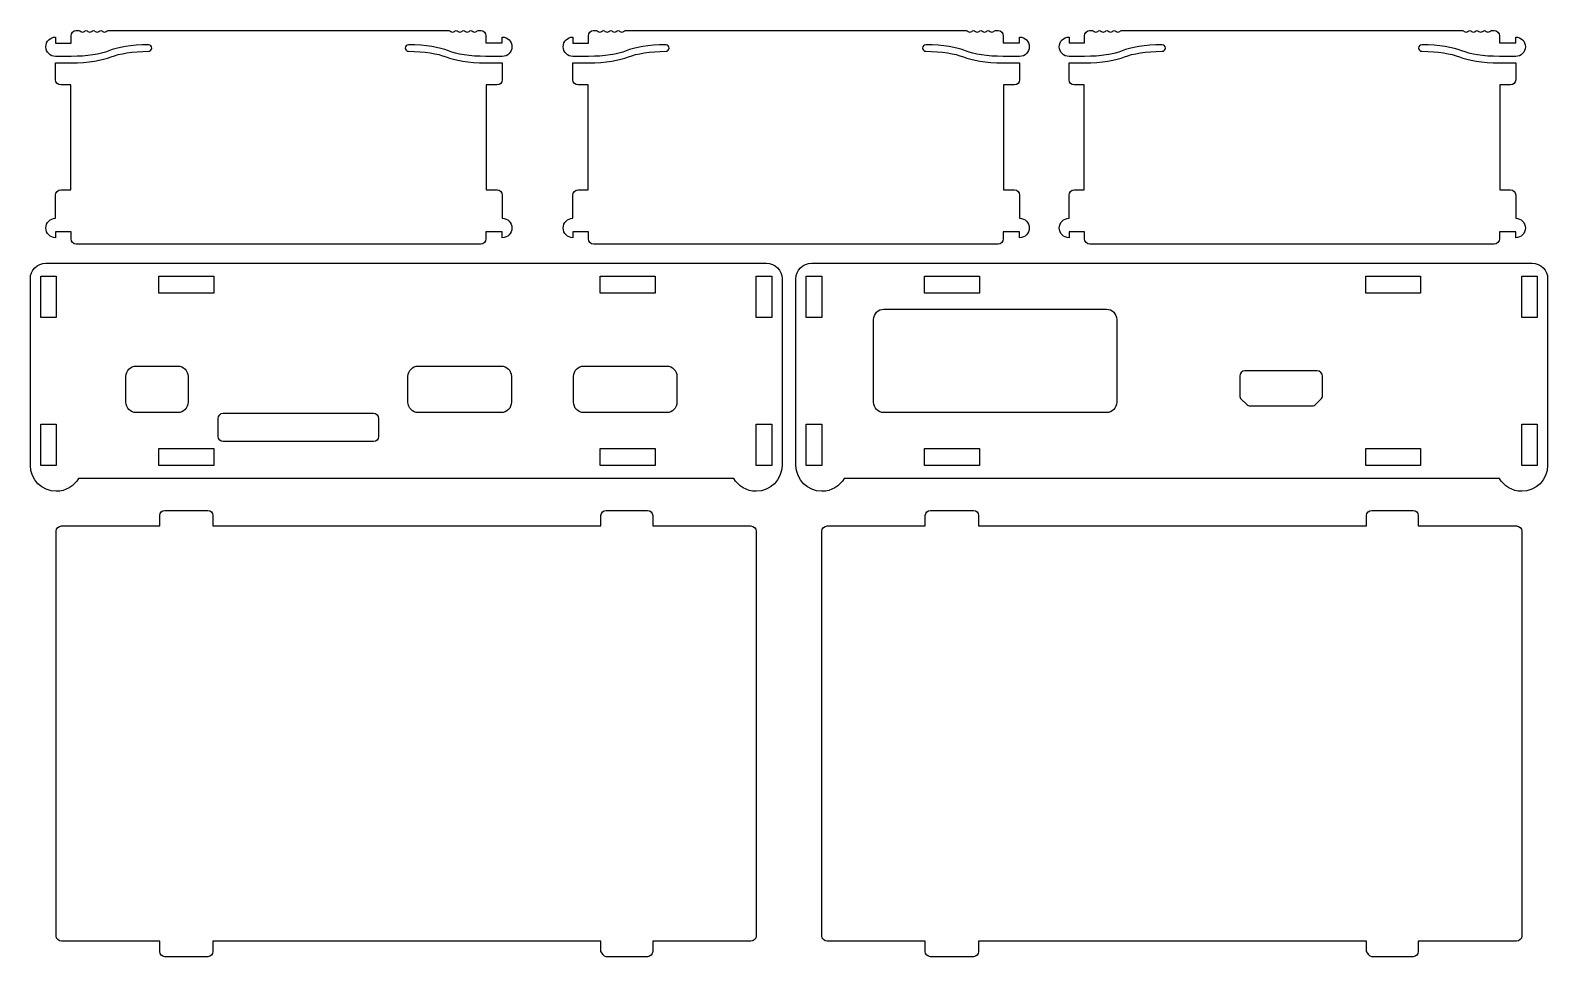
# Model space of a CAD drawing. Extents: x -38 to 255, y 40 to 219.
import ezdxf

# ---------------------------------------------------------------- set-up
doc = ezdxf.new("R2010")
doc.units = 0
doc.layers.get('0').update_dxf_attribs({"linetype": 'CONTINUOUS'})

msp = doc.modelspace()

# ---------------------------------------------------------------- linework, layer by layer
at = {"color": 7}
for points in [[(-33.299324, 217.364379), (-33.299324, 216.214323), (-30.29931, 216.214323), (-30.29931, 217.615204)], [(-29.299538, 218.614976), (-28.799302, 218.614976)], [(-23.142874, 218.614976), (5.285428, 218.614976), (42.743473, 218.614666)], [(48.3999, 218.614666), (48.900136, 218.614666)], [(49.899909, 217.614893), (49.899909, 216.214718), (53.049853, 216.214718), (53.049853, 217.364774)], [(66.700679, 217.364379), (66.700679, 216.214323), (69.700693, 216.214323), (69.700693, 217.615204)], [(70.700465, 218.614976), (71.200701, 218.614976)], [(76.857129, 218.614976), (105.28543, 218.614976), (142.743476, 218.614666)], [(148.399904, 218.614666), (148.90014, 218.614666)], [(149.899912, 217.614893), (149.899912, 216.214718), (153.049856, 216.214718), (153.049856, 217.364774)], [(162.60068, 217.36469), (162.60068, 216.214635), (165.600693, 216.214635), (165.600693, 217.615515)], [(166.600465, 218.615288), (167.100702, 218.615288)], [(172.757129, 218.615288), (201.18543, 218.615288), (238.643476, 218.614977)], [(244.299904, 218.614977), (244.80014, 218.614977)], [(245.799912, 217.615205), (245.799912, 216.21503), (248.949856, 216.21503), (248.949856, 217.365086)], [(-14.674814, 215.240022), (-14.674814, 215.240022)], [(34.275412, 215.240417), (34.275412, 215.240417)], [(85.325187, 215.240022), (85.325187, 215.240022)], [(134.275415, 215.240417), (134.275415, 215.240417)], [(181.225187, 215.240333), (181.225187, 215.240333)], [(230.175415, 215.240728), (230.175415, 215.240728)], [(-33.299677, 209.115094), (-33.299677, 212.365235), (-30.299663, 212.365235)], [(-30.29931, 213.614774), (-33.299324, 213.615057)], [(49.899556, 212.36563), (53.049497, 212.36563), (53.049497, 209.115489)], [(53.049853, 213.615452), (49.899909, 213.61517)], [(66.700327, 209.115094), (66.700327, 212.365235), (69.70034, 212.365235)], [(69.700693, 213.614774), (66.700679, 213.615057)], [(149.899559, 212.36563), (153.049501, 212.36563), (153.049501, 209.115489)], [(153.049856, 213.615452), (149.899912, 213.61517)], [(162.600327, 209.115405), (162.600327, 212.365547), (165.60034, 212.365547)], [(165.600693, 213.615086), (162.60068, 213.615368)], [(245.799559, 212.365942), (248.949501, 212.365942), (248.949501, 209.1158)], [(248.949856, 213.615763), (245.799912, 213.615481)], [(-32.299907, 187.815372), (-30.349757, 187.815372), (-30.349757, 208.114969), (-32.299907, 208.114969)], [(52.049728, 208.115364), (49.949295, 208.115364), (49.949295, 187.815767), (52.049728, 187.815767)], [(67.700096, 187.815372), (69.650246, 187.815372), (69.650246, 208.114969), (67.700096, 208.114969)], [(152.049731, 208.115364), (149.949298, 208.115364), (149.949298, 187.815767), (152.049731, 187.815767)], [(163.600096, 187.815683), (165.550246, 187.815683), (165.550246, 208.11528), (163.600096, 208.11528)], [(247.949731, 208.115675), (245.849298, 208.115675), (245.849298, 187.816079), (247.949731, 187.816079)], [(-33.299677, 182.315892), (-33.299677, 186.815247)], [(53.049497, 186.815642), (53.049497, 182.31561)], [(66.700327, 182.315892), (66.700327, 186.815247)], [(153.049501, 186.815642), (153.049501, 182.31561)], [(162.600327, 182.316204), (162.600327, 186.815558)], [(248.949501, 186.815954), (248.949501, 182.315921)], [(-30.299663, 178.316097), (-30.299663, 179.716272), (-33.299677, 179.716272), (-33.299677, 178.566216)], [(53.049497, 178.565934), (53.049497, 179.71599), (49.8992, 179.71599), (49.8992, 178.315815)], [(69.70034, 178.316097), (69.70034, 179.716272), (66.700327, 179.716272), (66.700327, 178.566216)], [(153.049501, 178.565934), (153.049501, 179.71599), (149.899203, 179.71599), (149.899203, 178.315815)], [(165.60034, 178.316407), (165.60034, 179.716582), (162.600327, 179.716582), (162.600327, 178.566527)], [(248.949501, 178.566245), (248.949501, 179.7163), (245.799204, 179.7163), (245.799204, 178.316125)], [(48.899428, 177.316043), (-29.299891, 177.316325)], [(148.899431, 177.316043), (70.700113, 177.316325)], [(244.799431, 177.316353), (166.600113, 177.316635)], [(-35.175035, 173.615274), (104.124943, 173.615454)], [(112.824968, 173.615274), (252.124947, 173.615454)], [(-38.17504, 134.515273), (-38.17504, 170.615252)], [(-36.175041, 171.115649), (-33.175042, 171.115649), (-33.175042, 163.115354), (-36.175041, 163.115354), (-36.175041, 171.115649)], [(-13.32504, 171.114937), (-2.725039, 171.116066), (-2.725039, 167.816019), (-13.32504, 167.81489), (-13.32504, 171.114937)], [(71.975351, 171.114937), (82.575352, 171.116066), (82.575352, 167.816019), (71.975351, 167.81489), (71.975351, 171.114937)], [(102.124962, 171.115649), (105.124961, 171.115649), (105.124961, 163.115354), (102.124962, 163.115354), (102.124962, 171.115649)], [(107.124946, 170.615432), (107.124946, 134.515454)], [(109.824963, 134.515273), (109.824963, 170.615252)], [(111.824962, 171.115649), (114.824962, 171.115649), (114.824962, 163.115354), (111.824962, 163.115354), (111.824962, 171.115649)], [(134.675352, 171.114937), (145.275354, 171.116066), (145.275354, 167.816019), (134.675352, 167.81489), (134.675352, 171.114937)], [(219.975743, 171.114937), (230.575745, 171.116066), (230.575745, 167.816019), (219.975743, 167.81489), (219.975743, 171.114937)], [(250.124965, 171.115649), (253.124964, 171.115649), (253.124964, 163.115354), (250.124965, 163.115354), (250.124965, 171.115649)], [(255.124949, 170.615432), (255.124949, 134.515454)], [(126.825087, 164.74048), (169.82519, 164.74048)], [(124.824837, 146.740513), (124.824837, 162.74023)], [(-17.69079, 153.740214), (-9.690495, 153.740214)], [(36.825211, 153.740214), (52.82519, 153.740214)], [(68.825212, 153.740214), (84.825191, 153.740214)], [(210.599867, 152.794945), (196.599881, 152.794945)], [(-19.69104, 146.740397), (-19.69104, 151.739964)], [(-7.690951, 151.739964), (-7.690951, 146.740397)], [(34.824961, 146.740397), (34.824961, 151.739964)], [(66.824962, 146.740397), (66.824962, 151.739964)], [(195.600108, 151.795172), (195.600108, 148.044792)], [(211.599642, 148.044792), (211.599642, 151.795172), (211.599642, 151.795172)], [(195.892914, 147.337825), (196.892686, 146.338053)], [(210.307061, 146.338053), (211.306833, 147.337825)], [(-9.690495, 144.740147), (-17.69079, 144.740147), (-17.69079, 144.740147)], [(-0.871153, 144.617051), (28.130075, 144.617051)], [(52.82519, 144.740147), (36.825211, 144.740147)], [(84.825191, 144.740147), (68.825212, 144.740147)], [(169.82519, 144.740263), (126.825087, 144.740263)], [(197.599653, 146.045247), (209.600094, 146.045247)], [(-36.175041, 142.515503), (-33.175042, 142.515503), (-33.175042, 134.515208), (-36.175041, 134.515208), (-36.175041, 142.515503)], [(-1.870926, 140.117124), (-1.870926, 143.617278)], [(29.129849, 143.617278), (29.129849, 140.117124)], [(102.124962, 142.515503), (105.124961, 142.515579), (105.124961, 134.515284), (102.124962, 134.515208), (102.124962, 142.515503)], [(111.824962, 142.515503), (114.824962, 142.515503), (114.824962, 134.515208), (111.824962, 134.515208), (111.824962, 142.515503)], [(250.124965, 142.515503), (253.124964, 142.515579), (253.124964, 134.515284), (250.124965, 134.515208), (250.124965, 137.538516), (250.124965, 142.515503)], [(28.130075, 139.117352), (12.458911, 139.117352), (-0.871153, 139.117352)], [(-13.32504, 137.814789), (-2.725039, 137.815918), (-2.725039, 134.515916), (-13.32504, 134.514788), (-13.32504, 137.814789)], [(71.975351, 137.814789), (82.575352, 137.815918), (82.575352, 134.515916), (71.975351, 134.514788), (71.975351, 137.814789)], [(134.675352, 137.814789), (145.275354, 137.815918), (145.275354, 134.515916), (134.675352, 134.514788), (134.675352, 137.814789)], [(219.975743, 137.814789), (230.575745, 137.815918), (230.575745, 134.515916), (219.975743, 134.514788), (219.975743, 137.814789)], [(97.798977, 132.015317), (-28.849069, 132.015137)], [(245.798981, 132.015317), (119.150934, 132.015137)], [(-32.174553, 122.815229), (-13.17493, 122.815229), (-13.17493, 124.815479)], [(-12.175151, 125.815251), (-3.87493, 125.815302)], [(-2.87515, 124.815529), (-2.87515, 122.815279), (72.124897, 122.815229), (72.124897, 124.815479)], [(73.125028, 125.815251), (81.125071, 125.815251)], [(82.124852, 124.815479), (82.124852, 122.815229), (101.125243, 122.815229)], [(115.825448, 122.815229), (134.825071, 122.815229), (134.825071, 124.815479)], [(135.824849, 125.815251), (144.125072, 125.815302)], [(145.12485, 124.815529), (145.12485, 122.815279), (220.124898, 122.815229), (220.124898, 124.815479)], [(221.125028, 125.815251), (229.125072, 125.815251)], [(230.124852, 124.815479), (230.124852, 122.815229), (249.125243, 122.815229)], [(-33.175039, 43.514439), (-33.175039, 121.815456)], [(102.125024, 121.815456), (102.125024, 43.514439)], [(114.824962, 43.514439), (114.824962, 121.815456)], [(250.125024, 121.815456), (250.125024, 43.514439)], [(-13.17493, 40.515122), (-13.17493, 42.515372), (-32.174553, 42.515372)], [(72.124897, 40.515122), (72.124897, 42.515372), (-2.87515, 42.515423), (-2.87515, 40.515173)], [(101.125243, 42.515372), (82.124852, 42.515372), (82.124852, 40.515122)], [(134.825071, 40.515122), (134.825071, 42.515372), (115.825448, 42.515372)], [(220.124898, 40.515122), (220.124898, 42.515372), (145.12485, 42.515423), (145.12485, 40.515173)], [(249.125243, 42.515372), (230.124852, 42.515372), (230.124852, 40.515122)], [(-3.87493, 39.515401), (-12.175151, 39.51535)], [(81.125071, 39.51535), (73.125028, 39.51535)], [(144.125072, 39.515401), (135.824849, 39.51535)], [(229.125072, 39.51535), (221.125028, 39.51535)]]:
    msp.add_lwpolyline(points, dxfattribs=at)
for points in [[(-35.174688, 215.489718), (-35.174688, 216.525121), (-34.334727, 217.364379), (-33.299324, 217.364379)], [(-30.29931, 217.615204), (-30.29931, 218.167301), (-29.851988, 218.614976), (-29.299538, 218.614976)], [(-28.799302, 218.614976), (-28.671949, 218.614976), (-28.543538, 218.56594), (-28.445818, 218.468573)], [(-28.445818, 218.468573), (-28.250732, 218.273134), (-27.934644, 218.273134), (-27.738853, 218.468573)], [(-27.738853, 218.468573), (-27.543767, 218.664012), (-27.226973, 218.664012), (-27.031888, 218.468291)], [(-27.031888, 218.468291), (-26.836802, 218.273205), (-26.520008, 218.273205), (-26.324923, 218.468573)], [(-26.324923, 218.468573), (-26.129837, 218.664012), (-25.813043, 218.664012), (-25.617957, 218.468291)], [(-25.617957, 218.468291), (-25.422166, 218.273205), (-25.106078, 218.273205), (-24.910992, 218.468573)], [(-24.910992, 218.468573), (-24.715201, 218.664012), (-24.399113, 218.664012), (-24.203322, 218.468291)], [(-24.203322, 218.468291), (-24.008236, 218.273205), (-23.692148, 218.273205), (-23.496356, 218.468573)], [(-23.496356, 218.468573), (-23.399343, 218.56594), (-23.270932, 218.614976), (-23.142874, 218.614976)], [(42.743473, 218.614666), (42.871528, 218.614665), (42.999942, 218.56563), (43.096956, 218.468263)], [(43.096956, 218.468263), (43.292748, 218.272824), (43.608831, 218.272824), (43.80392, 218.467981)], [(43.80392, 218.467981), (43.999712, 218.663772), (44.315798, 218.663772), (44.511592, 218.468263)], [(44.511592, 218.468263), (44.706673, 218.272824), (45.022764, 218.272824), (45.218203, 218.467981)], [(45.218203, 218.467981), (45.413287, 218.663772), (45.730084, 218.663772), (45.92517, 218.468263)], [(45.92517, 218.468263), (46.120606, 218.272824), (46.4374, 218.272824), (46.632484, 218.467981)], [(46.632484, 218.467981), (46.827573, 218.663772), (47.144364, 218.663772), (47.339448, 218.468263)], [(47.339448, 218.468263), (47.535242, 218.272824), (47.851331, 218.272824), (48.046417, 218.468263)], [(48.046417, 218.468263), (48.144134, 218.56563), (48.272548, 218.614666), (48.3999, 218.614666)], [(48.900136, 218.614666), (49.452584, 218.614666), (49.899909, 218.166991), (49.899909, 217.614893)], [(53.049853, 217.364774), (54.085603, 217.364774), (54.924511, 216.525516), (54.924511, 215.490113)], [(64.825316, 215.489718), (64.825316, 216.525121), (65.665277, 217.364379), (66.700679, 217.364379)], [(69.700693, 217.615204), (69.700693, 218.167301), (70.148015, 218.614976), (70.700465, 218.614976)], [(71.200701, 218.614976), (71.328054, 218.614976), (71.456465, 218.56594), (71.554185, 218.468573)], [(71.554185, 218.468573), (71.749271, 218.273134), (72.065357, 218.273134), (72.261149, 218.468573)], [(72.261149, 218.468573), (72.456235, 218.664012), (72.773029, 218.664012), (72.968115, 218.468291)], [(72.968115, 218.468291), (73.163199, 218.273205), (73.479993, 218.273205), (73.675079, 218.468573)], [(73.675079, 218.468573), (73.870165, 218.664012), (74.18696, 218.664012), (74.382046, 218.468291)], [(74.382046, 218.468291), (74.577835, 218.273205), (74.893924, 218.273205), (75.08901, 218.468573)], [(75.08901, 218.468573), (75.284801, 218.664012), (75.60089, 218.664012), (75.796679, 218.468291)], [(75.796679, 218.468291), (75.991765, 218.273205), (76.307854, 218.273205), (76.503646, 218.468573)], [(76.503646, 218.468573), (76.60066, 218.56594), (76.729071, 218.614976), (76.857129, 218.614976)], [(142.743476, 218.614666), (142.871531, 218.614665), (142.999945, 218.56563), (143.096959, 218.468263)], [(143.096959, 218.468263), (143.292751, 218.272824), (143.608834, 218.272824), (143.803923, 218.467981)], [(143.803923, 218.467981), (143.999715, 218.663772), (144.315801, 218.663772), (144.511595, 218.468263)], [(144.511595, 218.468263), (144.706676, 218.272824), (145.022768, 218.272824), (145.218206, 218.467981)], [(145.218206, 218.467981), (145.41329, 218.663772), (145.730087, 218.663772), (145.925173, 218.468263)], [(145.925173, 218.468263), (146.120609, 218.272824), (146.437404, 218.272824), (146.632487, 218.467981)], [(146.632487, 218.467981), (146.827576, 218.663772), (147.144367, 218.663772), (147.339451, 218.468263)], [(147.339451, 218.468263), (147.535245, 218.272824), (147.851334, 218.272824), (148.04642, 218.468263)], [(148.04642, 218.468263), (148.144137, 218.56563), (148.272551, 218.614666), (148.399904, 218.614666)], [(148.90014, 218.614666), (149.452587, 218.614666), (149.899912, 218.166991), (149.899912, 217.614893)], [(153.049856, 217.364774), (154.085606, 217.364774), (154.924514, 216.525516), (154.924514, 215.490113)], [(160.725316, 215.490029), (160.725316, 216.525432), (161.565277, 217.36469), (162.60068, 217.36469)], [(165.600693, 217.615515), (165.600693, 218.167613), (166.048015, 218.615288), (166.600465, 218.615288)], [(167.100702, 218.615288), (167.228054, 218.615288), (167.356465, 218.566252), (167.454185, 218.468885)], [(167.454185, 218.468885), (167.649271, 218.273446), (167.965357, 218.273446), (168.161149, 218.468885)], [(168.161149, 218.468885), (168.356235, 218.664324), (168.673029, 218.664324), (168.868115, 218.468603)], [(168.868115, 218.468603), (169.063199, 218.273517), (169.379993, 218.273517), (169.575079, 218.468885)], [(169.575079, 218.468885), (169.770165, 218.664324), (170.08696, 218.664324), (170.282046, 218.468603)], [(170.282046, 218.468603), (170.477835, 218.273517), (170.793924, 218.273517), (170.98901, 218.468885)], [(170.98901, 218.468885), (171.184801, 218.664324), (171.50089, 218.664324), (171.696679, 218.468603)], [(171.696679, 218.468603), (171.891765, 218.273517), (172.207854, 218.273517), (172.403646, 218.468885)], [(172.403646, 218.468885), (172.50066, 218.566252), (172.629071, 218.615288), (172.757129, 218.615288)], [(238.643476, 218.614977), (238.771532, 218.614976), (238.899946, 218.565941), (238.996959, 218.468574)], [(238.996959, 218.468574), (239.192751, 218.273136), (239.508834, 218.273136), (239.703923, 218.468292)], [(239.703923, 218.468292), (239.899715, 218.664084), (240.215801, 218.664084), (240.411595, 218.468574)], [(240.411595, 218.468574), (240.606676, 218.273136), (240.922768, 218.273136), (241.118207, 218.468292)], [(241.118207, 218.468292), (241.31329, 218.664084), (241.630087, 218.664084), (241.825173, 218.468574)], [(241.825173, 218.468574), (242.020609, 218.273136), (242.337404, 218.273136), (242.532487, 218.468292)], [(242.532487, 218.468292), (242.727576, 218.664084), (243.044368, 218.664084), (243.239451, 218.468574)], [(243.239451, 218.468574), (243.435245, 218.273136), (243.751334, 218.273136), (243.94642, 218.468574)], [(243.94642, 218.468574), (244.044137, 218.565941), (244.172551, 218.614977), (244.299904, 218.614977)], [(244.80014, 218.614977), (245.352587, 218.614977), (245.799912, 218.167302), (245.799912, 217.615205)], [(248.949856, 217.365086), (249.985606, 217.365086), (250.824515, 216.525827), (250.824515, 215.490424)], [(-33.299324, 213.615057), (-34.335079, 213.615057), (-35.174688, 214.454315), (-35.174688, 215.489718)], [(-23.023988, 214.698155), (-24.639707, 214.076561), (-27.16559, 213.614774), (-30.29931, 213.614774)], [(-15.299582, 215.864791), (-18.665428, 215.864791), (-21.373344, 215.333508), (-23.023988, 214.698155)], [(-22.575608, 213.532224), (-20.959889, 214.153819), (-18.434006, 214.615252), (-15.299582, 214.615252)], [(-14.674814, 215.240022), (-14.674814, 215.585391), (-14.954566, 215.864791), (-15.299582, 215.864791)], [(-15.299582, 214.615252), (-14.954213, 214.615252), (-14.674814, 214.895005), (-14.674814, 215.240022)], [(34.900181, 215.865186), (34.554812, 215.865186), (34.275412, 215.585433), (34.275412, 215.240417)], [(34.275412, 215.240417), (34.275412, 214.895047), (34.555165, 214.615647), (34.900181, 214.615647)], [(42.624234, 214.69855), (40.973237, 215.333903), (38.266026, 215.865186), (34.900181, 215.865186)], [(34.900181, 214.615647), (38.033898, 214.615647), (40.559784, 214.153861), (42.175501, 213.53262)], [(49.899909, 213.61517), (46.766189, 213.61517), (44.240303, 214.077308), (42.624234, 214.69855)], [(54.924511, 215.490113), (54.924511, 214.45471), (54.085253, 213.615452), (53.049853, 213.615452)], [(66.700679, 213.615057), (65.664924, 213.615057), (64.825316, 214.454315), (64.825316, 215.489718)], [(76.976015, 214.698155), (75.360296, 214.076561), (72.834413, 213.614774), (69.700693, 213.614774)], [(84.70042, 215.864791), (81.334573, 215.864791), (78.626657, 215.333508), (76.976015, 214.698155)], [(77.424393, 213.532224), (79.040112, 214.153819), (81.565996, 214.615252), (84.70042, 214.615252)], [(85.325187, 215.240022), (85.325187, 215.585391), (85.045437, 215.864791), (84.70042, 215.864791)], [(84.70042, 214.615252), (85.04579, 214.615252), (85.325187, 214.895005), (85.325187, 215.240022)], [(134.900185, 215.865186), (134.554815, 215.865186), (134.275415, 215.585433), (134.275415, 215.240417)], [(134.275415, 215.240417), (134.275415, 214.895047), (134.555168, 214.615647), (134.900185, 214.615647)], [(142.624237, 214.69855), (140.97324, 215.333903), (138.266029, 215.865186), (134.900185, 215.865186)], [(134.900185, 214.615647), (138.033901, 214.615647), (140.559787, 214.153861), (142.175504, 213.53262)], [(149.899912, 213.61517), (146.766193, 213.61517), (144.240306, 214.077308), (142.624237, 214.69855)], [(154.924514, 215.490113), (154.924514, 214.45471), (154.085256, 213.615452), (153.049856, 213.615452)], [(162.60068, 213.615368), (161.564924, 213.615368), (160.725316, 214.454627), (160.725316, 215.490029)], [(172.876015, 214.698467), (171.260296, 214.076872), (168.734413, 213.615086), (165.600693, 213.615086)], [(180.600421, 215.865103), (177.234573, 215.865103), (174.526657, 215.333819), (172.876015, 214.698467)], [(173.324393, 213.532536), (174.940112, 214.15413), (177.465996, 214.615564), (180.600421, 214.615564)], [(181.225187, 215.240333), (181.225187, 215.585703), (180.945437, 215.865103), (180.600421, 215.865103)], [(180.600421, 214.615564), (180.94579, 214.615564), (181.225187, 214.895317), (181.225187, 215.240333)], [(230.800185, 215.865498), (230.454815, 215.865498), (230.175415, 215.585745), (230.175415, 215.240728)], [(230.175415, 215.240728), (230.175415, 214.895359), (230.455168, 214.615959), (230.800185, 214.615959)], [(238.524237, 214.698862), (236.87324, 215.334214), (234.166029, 215.865498), (230.800185, 215.865498)], [(230.800185, 214.615959), (233.933901, 214.615959), (236.459787, 214.154173), (238.075504, 213.532931)], [(245.799912, 213.615481), (242.666193, 213.615481), (240.140307, 214.07762), (238.524237, 214.698862)], [(250.824515, 215.490424), (250.824515, 214.455022), (249.985256, 213.615763), (248.949856, 213.615763)], [(-30.299663, 212.365235), (-26.933816, 212.365235), (-24.226605, 212.896872), (-22.575608, 213.532224)], [(42.175501, 213.53262), (43.826498, 212.897267), (46.533709, 212.365299), (49.899556, 212.36563)], [(69.70034, 212.365235), (73.066188, 212.365235), (75.773396, 212.896872), (77.424393, 213.532224)], [(142.175504, 213.53262), (143.826501, 212.897267), (146.533712, 212.365299), (149.899559, 212.36563)], [(165.60034, 212.365547), (168.966188, 212.365547), (171.673396, 212.897183), (173.324393, 213.532536)], [(238.075504, 213.532931), (239.726501, 212.897578), (242.433712, 212.36561), (245.799559, 212.365942)], [(-32.299907, 208.114969), (-32.852357, 208.114969), (-33.299677, 208.562997), (-33.299677, 209.115094)], [(53.049497, 209.115489), (53.049497, 208.563392), (52.602178, 208.115364), (52.049728, 208.115364)], [(67.700096, 208.114969), (67.147646, 208.114969), (66.700327, 208.562997), (66.700327, 209.115094)], [(153.049501, 209.115489), (153.049501, 208.563392), (152.602181, 208.115364), (152.049731, 208.115364)], [(163.600096, 208.11528), (163.047646, 208.11528), (162.600327, 208.563308), (162.600327, 209.115405)], [(248.949501, 209.1158), (248.949501, 208.563703), (248.502181, 208.115675), (247.949731, 208.115675)], [(-33.299677, 186.815247), (-33.299677, 187.367344), (-32.852357, 187.815372), (-32.299907, 187.815372)], [(52.049728, 187.815767), (52.602178, 187.815767), (53.049497, 187.367739), (53.049497, 186.815642)], [(66.700327, 186.815247), (66.700327, 187.367344), (67.147646, 187.815372), (67.700096, 187.815372)], [(152.049731, 187.815767), (152.602181, 187.815767), (153.049501, 187.367739), (153.049501, 186.815642)], [(162.600327, 186.815558), (162.600327, 187.367656), (163.047646, 187.815683), (163.600096, 187.815683)], [(247.949731, 187.816079), (248.502181, 187.816079), (248.949501, 187.368051), (248.949501, 186.815954)], [(-35.17504, 180.440878), (-35.17504, 181.47628), (-34.335079, 182.315892), (-33.299677, 182.315892)], [(53.049497, 182.31561), (54.08525, 182.31561), (54.924156, 181.475998), (54.924156, 180.440595)], [(64.824963, 180.440878), (64.824963, 181.47628), (65.664924, 182.315892), (66.700327, 182.315892)], [(153.049501, 182.31561), (154.085253, 182.31561), (154.924159, 181.475998), (154.924159, 180.440595)], [(160.724963, 180.441188), (160.724963, 181.476591), (161.564924, 182.316204), (162.600327, 182.316204)], [(248.949501, 182.315921), (249.985253, 182.315921), (250.824159, 181.476309), (250.824159, 180.440906)], [(-33.299677, 178.566216), (-34.335432, 178.566216), (-35.17504, 179.405475), (-35.17504, 180.440878)], [(54.924156, 180.440595), (54.924156, 179.405193), (54.084897, 178.565934), (53.049497, 178.565934)], [(66.700327, 178.566216), (65.664571, 178.566216), (64.824963, 179.405475), (64.824963, 180.440878)], [(154.924159, 180.440595), (154.924159, 179.405193), (154.084901, 178.565934), (153.049501, 178.565934)], [(162.600327, 178.566527), (161.564571, 178.566527), (160.724963, 179.405785), (160.724963, 180.441188)], [(250.824159, 180.440906), (250.824159, 179.405503), (249.984901, 178.566245), (248.949501, 178.566245)], [(-29.299891, 177.316325), (-29.852341, 177.316328), (-30.299663, 177.764353), (-30.299663, 178.316097)], [(49.8992, 178.315815), (49.8992, 177.76407), (49.451881, 177.31604), (48.899428, 177.316043)], [(70.700113, 177.316325), (70.147663, 177.316328), (69.70034, 177.764353), (69.70034, 178.316097)], [(149.899203, 178.315815), (149.899203, 177.76407), (149.451884, 177.31604), (148.899431, 177.316043)], [(166.600113, 177.316635), (166.047663, 177.316638), (165.60034, 177.764663), (165.60034, 178.316407)], [(245.799204, 178.316125), (245.799204, 177.764381), (245.351884, 177.31635), (244.799431, 177.316353)], [(-38.17504, 170.615252), (-38.17504, 172.272249), (-36.831315, 173.615271), (-35.175035, 173.615274)], [(104.124943, 173.615454), (105.781224, 173.615457), (107.124946, 172.272429), (107.124946, 170.615432)], [(109.824963, 170.615252), (109.824963, 172.272249), (111.168688, 173.615271), (112.824968, 173.615274)], [(252.124947, 173.615454), (253.781227, 173.615457), (255.124949, 172.272429), (255.124949, 170.615432)], [(124.824837, 162.74023), (124.824837, 163.844777), (125.72054, 164.74048), (126.825087, 164.74048)], [(169.82519, 164.74048), (170.929737, 164.74048), (171.824735, 163.844777), (171.824735, 162.74023)], [(171.824735, 162.74023), (171.824735, 161.073708), (171.824735, 148.407035), (171.824735, 146.740513)], [(-19.69104, 151.739964), (-19.69104, 152.844511), (-18.795337, 153.740214), (-17.69079, 153.740214)], [(-9.690495, 153.740214), (-8.585948, 153.740214), (-7.690951, 152.844511), (-7.690951, 151.739964)], [(34.824961, 151.739964), (34.824961, 152.844511), (35.720663, 153.740214), (36.825211, 153.740214)], [(52.82519, 153.740214), (53.929737, 153.740214), (54.824734, 152.844511), (54.824734, 151.739964)], [(66.824962, 151.739964), (66.824962, 152.844511), (67.720664, 153.740214), (68.825212, 153.740214)], [(84.825191, 153.740214), (85.929738, 153.740214), (86.824735, 152.844511), (86.824735, 151.739964)], [(196.599881, 152.794945), (196.047431, 152.794945), (195.600108, 152.34727), (195.600108, 151.795172)], [(211.599642, 151.795172), (211.599642, 152.34727), (211.151611, 152.794945), (210.599867, 152.794945)], [(54.824734, 151.739964), (54.824734, 150.073442), (54.824734, 148.40692), (54.824734, 146.740397)], [(86.824735, 151.739964), (86.824735, 150.073442), (86.824735, 148.40692), (86.824735, 146.740397)], [(-17.69079, 144.740147), (-18.795337, 144.740147), (-19.69104, 145.63585), (-19.69104, 146.740397)], [(-7.690951, 146.740397), (-7.690951, 145.63585), (-8.585948, 144.740147), (-9.690495, 144.740147)], [(36.825211, 144.740147), (35.720663, 144.740147), (34.824961, 145.63585), (34.824961, 146.740397)], [(54.824734, 146.740397), (54.824734, 145.63585), (53.929737, 144.740147), (52.82519, 144.740147)], [(68.825212, 144.740147), (67.720664, 144.740147), (66.824962, 145.63585), (66.824962, 146.740397)], [(86.824735, 146.740397), (86.824735, 145.63585), (85.929738, 144.740147), (84.825191, 144.740147)], [(126.825087, 144.740263), (125.72054, 144.740263), (124.824837, 145.635966), (124.824837, 146.740513)], [(171.824735, 146.740513), (171.824735, 145.635966), (170.929737, 144.740263), (169.82519, 144.740263)], [(195.600108, 148.044792), (195.600108, 147.779503), (195.704883, 147.52515), (195.892914, 147.337825)], [(211.306833, 147.337825), (211.494158, 147.52515), (211.599642, 147.779503), (211.599642, 148.044792)], [(-1.870926, 143.617278), (-1.870926, 144.169023), (-1.422898, 144.617051), (-0.871153, 144.617051)], [(28.130075, 144.617051), (28.681821, 144.617051), (29.129849, 144.169023), (29.129849, 143.617278)], [(196.892686, 146.338053), (197.080011, 146.150375), (197.334364, 146.045247), (197.599653, 146.045247)], [(209.600094, 146.045247), (209.865386, 146.045247), (210.119739, 146.150375), (210.307061, 146.338053)], [(-0.871153, 139.117352), (-1.422898, 139.117352), (-1.870926, 139.56538), (-1.870926, 140.117124)], [(29.129849, 140.117124), (29.129849, 139.56538), (28.681821, 139.117352), (28.130075, 139.117352)], [(-33.174802, 129.515354), (-35.936326, 129.515354), (-38.17504, 131.753729), (-38.17504, 134.515273)], [(-28.849069, 132.015137), (-29.713722, 130.522181), (-31.324844, 129.515354), (-33.174802, 129.515354)], [(102.12471, 129.515534), (100.275108, 129.515534), (98.663983, 130.522362), (97.798977, 132.015317)], [(107.124946, 134.515454), (107.124946, 131.753909), (104.886235, 129.515534), (102.12471, 129.515534)], [(114.825201, 129.515354), (112.063677, 129.515354), (109.824963, 131.753729), (109.824963, 134.515273)], [(119.150934, 132.015137), (118.286282, 130.522181), (116.67516, 129.515354), (114.825201, 129.515354)], [(250.124714, 129.515534), (248.275111, 129.515534), (246.663986, 130.522362), (245.798981, 132.015317)], [(255.124949, 134.515454), (255.124949, 131.753909), (252.886238, 129.515534), (250.124714, 129.515534)], [(-13.17493, 124.815479), (-13.17493, 125.367223), (-12.726899, 125.815248), (-12.175151, 125.815251)], [(-3.87493, 125.815302), (-3.323181, 125.815304), (-2.87515, 125.367274), (-2.87515, 124.815529)], [(72.124897, 124.815479), (72.124897, 125.367223), (72.572928, 125.815251), (73.125028, 125.815251)], [(81.125071, 125.815251), (81.676819, 125.815251), (82.124852, 125.367223), (82.124852, 124.815479)], [(134.825071, 124.815479), (134.825071, 125.367223), (135.273102, 125.815248), (135.824849, 125.815251)], [(144.125072, 125.815302), (144.67682, 125.815304), (145.12485, 125.367274), (145.12485, 124.815529)], [(220.124898, 124.815479), (220.124898, 125.367223), (220.572928, 125.815251), (221.125028, 125.815251)], [(229.125072, 125.815251), (229.676819, 125.815251), (230.124852, 125.367223), (230.124852, 124.815479)], [(-33.175039, 121.815456), (-33.175039, 122.367201), (-32.727008, 122.815229), (-32.174553, 122.815229)], [(101.125243, 122.815229), (101.67699, 122.815229), (102.125024, 122.367201), (102.125024, 121.815456)], [(114.824962, 121.815456), (114.824962, 122.367201), (115.272992, 122.815229), (115.825448, 122.815229)], [(249.125243, 122.815229), (249.676991, 122.815229), (250.125024, 122.367201), (250.125024, 121.815456)], [(-32.174553, 42.515372), (-32.727008, 42.515372), (-33.175039, 42.962695), (-33.175039, 43.514439)], [(102.125024, 43.514439), (102.125024, 42.962695), (101.67699, 42.515372), (101.125243, 42.515372)], [(115.825448, 42.515372), (115.272992, 42.515372), (114.824962, 42.962695), (114.824962, 43.514439)], [(250.125024, 43.514439), (250.125024, 42.962695), (249.676991, 42.515372), (249.125243, 42.515372)], [(-12.175151, 39.51535), (-12.726899, 39.515347), (-13.202479, 39.964066), (-13.17493, 40.515122)], [(-2.87515, 40.515173), (-2.87515, 39.963429), (-3.323181, 39.515404), (-3.87493, 39.515401)], [(73.125028, 39.51535), (72.572928, 39.51535), (72.537249, 40.148538), (72.124897, 40.515122)], [(82.124852, 40.515122), (82.124852, 39.963378), (81.676819, 39.51535), (81.125071, 39.51535)], [(135.824849, 39.51535), (135.273102, 39.515347), (134.797521, 39.964066), (134.825071, 40.515122)], [(145.12485, 40.515173), (145.12485, 39.963429), (144.67682, 39.515404), (144.125072, 39.515401)], [(221.125028, 39.51535), (220.572928, 39.51535), (220.53725, 40.148538), (220.124898, 40.515122)], [(230.124852, 40.515122), (230.124852, 39.963378), (229.676819, 39.51535), (229.125072, 39.51535)]]:
    msp.add_open_spline(points, degree=3, dxfattribs=at)

doc.saveas('drawing.dxf')
